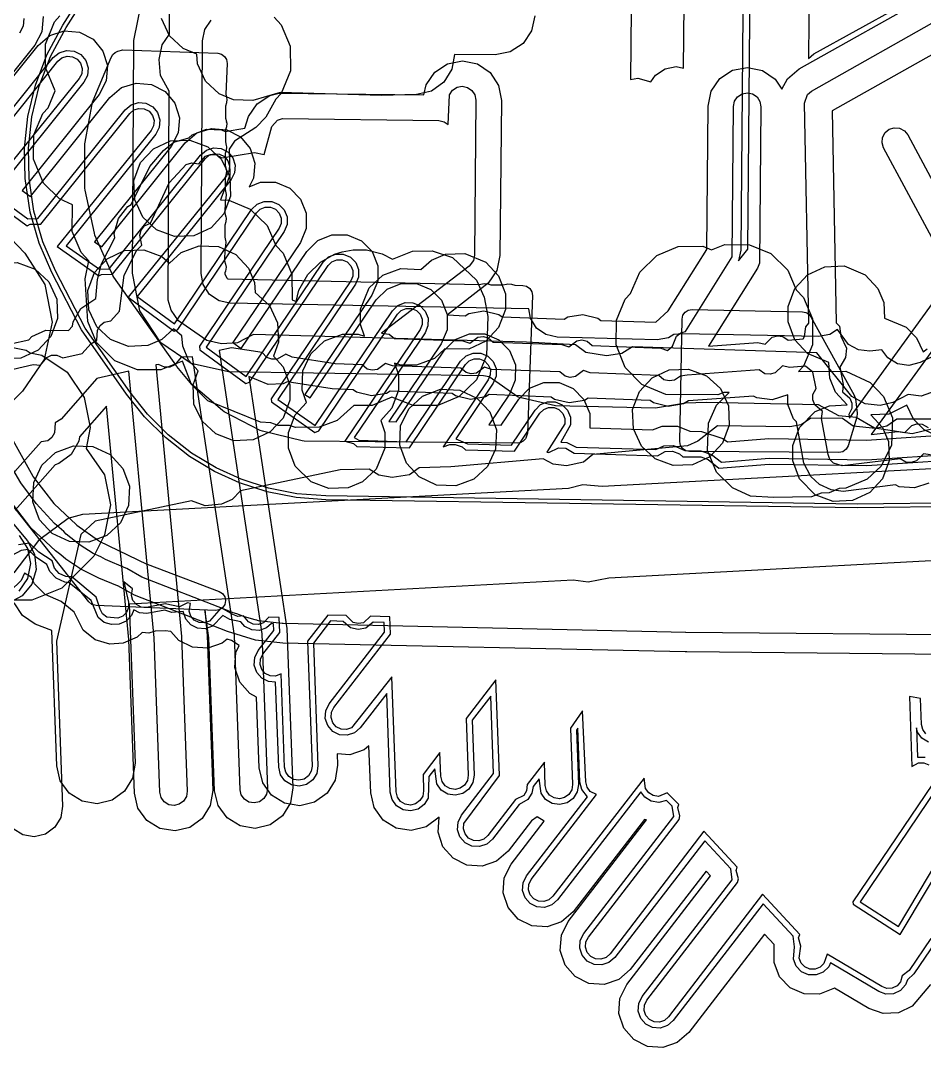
# Model space of a CAD drawing. Header units: metres. Extents: x -2677 to -840, y 169 to 1487.
# Drawn here: x -1968.6 to -1922.5, y 225.2 to 277.6 of the extents above; entities that cross this region are included whole.
import ezdxf

# ---------------------------------------------------------------- set-up
doc = ezdxf.new("R2010")
doc.units = ezdxf.units.M
doc.layers.add('AI_GREENING_EXCLUSIONS', color=1, linetype='Continuous')
doc.layers.add('AI_GREENING_LAWN', color=82, linetype='Continuous')

msp = doc.modelspace()

# ---------------------------------------------------------------- linework, layer by layer
at = {"layer": 'AI_GREENING_EXCLUSIONS'}
for points in [[(-1920.541, 252.79), (-1925.969, 252.72), (-1953.074, 253.135), (-1954.583, 253.253), (-1956.052, 253.546), (-1957.467, 254.006), (-1958.742, 254.588), (-1960.013, 255.353), (-1961.251, 256.318), (-1962.313, 257.375), (-1963.229, 258.528), (-1965.523, 261.803), (-1967.033, 264.733), (-1967.684, 266.225), (-1968.145, 267.814), (-1968.402, 269.525), (-1968.433, 271.068), (-1968.261, 272.693), (-1967.881, 274.288), (-1967.293, 275.832), (-1966.475, 277.345), (-1947.2, 307.714)], [(-1920.575, 252.987), (-1925.966, 252.92), (-1953.059, 253.334), (-1954.545, 253.449), (-1955.991, 253.736), (-1957.384, 254.188), (-1958.659, 254.77), (-1959.909, 255.524), (-1961.11, 256.46), (-1962.156, 257.5), (-1963.065, 258.643), (-1965.345, 261.895), (-1966.855, 264.824), (-1967.5, 266.305), (-1967.952, 267.869), (-1968.202, 269.529), (-1968.233, 271.072), (-1968.062, 272.671), (-1967.687, 274.241), (-1967.106, 275.76), (-1966.306, 277.238), (-1947.031, 307.606)], [(-1937.496, 278.15), (-1937.529, 274.583), (-1937.161, 274.653), (-1936.489, 274.466), (-1936.257, 274.806), (-1935.767, 275.127), (-1935.192, 275.236), (-1934.823, 275.159), (-1934.778, 280.051)], [(-1931.778, 280.023), (-1931.908, 265.87), (-1932.021, 265.329), (-1931.546, 265.928), (-1931.421, 279.567)], [(-1928.421, 279.54), (-1928.457, 275.645), (-1928.176, 275.884), (-1921.695, 279.469)], [(-1970.105, 260.886), (-1968.208, 261.303), (-1968.053, 261.467), (-1967.34, 261.784), (-1966.188, 261.774), (-1965.979, 261.993), (-1965.949, 262.217), (-1965.559, 262.892), (-1964.796, 263.405), (-1964.718, 264.374), (-1964.507, 265.178), (-1963.826, 266.504), (-1963.854, 266.728), (-1963.646, 267.48), (-1963.167, 268.096), (-1962.99, 268.196), (-1962.049, 270.148), (-1961.351, 270.952), (-1960.819, 271.38), (-1960.054, 271.611), (-1959.89, 271.764), (-1959.159, 272.039), (-1958.379, 272.012), (-1958.194, 271.928), (-1957.197, 272.092), (-1957.014, 272.696), (-1956.571, 273.338), (-1955.916, 273.762), (-1955.445, 273.885), (-1948.062, 273.796), (-1947.954, 274.313), (-1947.514, 274.958), (-1946.861, 275.386), (-1946.095, 275.531), (-1945.331, 275.371), (-1944.686, 274.932), (-1944.258, 274.279), (-1944.113, 273.512), (-1944.186, 265.598), (-1944.345, 264.834), (-1944.785, 264.189), (-1946.865, 262.573), (-1945.966, 262.529), (-1945.774, 262.647), (-1945.004, 262.772), (-1944.244, 262.592), (-1944.08, 262.473), (-1940.919, 262.347), (-1940.727, 262.466), (-1939.957, 262.59), (-1939.197, 262.411), (-1939.033, 262.292), (-1936.239, 262.192), (-1935.606, 262.777), (-1933.642, 265.914), (-1933.574, 273.215), (-1933.415, 273.978), (-1932.976, 274.623), (-1932.323, 275.051), (-1931.556, 275.196), (-1930.792, 275.037), (-1930.147, 274.597), (-1929.817, 274.094), (-1929.526, 274.615), (-1928.933, 275.123), (-1922.012, 279.02)], [(-1921.267, 256.968), (-1923.16, 256.498), (-1925.09, 256.788), (-1926.015, 257.345), (-1926.899, 257.429), (-1927.941, 257.975), (-1933.668, 258.095), (-1934.727, 258.07), (-1936.252, 257.806), (-1941.357, 257.937), (-1943.26, 258.366), (-1944.738, 259.409), (-1945.027, 259.464), (-1958.026, 259.667), (-1959.932, 260.084), (-1961.486, 261.151), (-1962.56, 262.78), (-1962.929, 264.695), (-1962.859, 276.575), (-1962.467, 278.486)], [(-1921.693, 258.774), (-1922.708, 258.426), (-1923.36, 258.502), (-1924.141, 258.106), (-1924.79, 257.942), (-1925.565, 258.033), (-1926.246, 258.414), (-1928.03, 260.638), (-1937.42, 260.947), (-1937.976, 260.602), (-1938.746, 260.475), (-1939.802, 260.661), (-1940.336, 261.043), (-1942.833, 261.175), (-1956.761, 261.563), (-1957.566, 261.14), (-1958.383, 261.097), (-1959.143, 261.273), (-1960.587, 262.267), (-1960.948, 262.804), (-1961.105, 263.321), (-1961.061, 273.983), (-1961.503, 274.778), (-1961.566, 275.594), (-1961.409, 276.356), (-1961.041, 276.9), (-1961.032, 278.297)], [(-1967.477, 277.795), (-1967.545, 277.017), (-1967.905, 276.325), (-1971.946, 271.291)], [(-1971.074, 259.334), (-1967.985, 260.034), (-1967.618, 260.005), (-1967.303, 260.405), (-1967.053, 260.517), (-1966.78, 260.524), (-1966.473, 260.376), (-1965.49, 260.599), (-1965.053, 261.097), (-1964.739, 261.289), (-1964.719, 261.798), (-1964.582, 262.034), (-1964.365, 262.201), (-1964.03, 262.262), (-1963.59, 262.763), (-1963.345, 264.594), (-1962.704, 265.871), (-1962.449, 266.135), (-1962.558, 266.633), (-1962.485, 266.896), (-1962.317, 267.112), (-1962.008, 267.255), (-1961.049, 269.304), (-1960.189, 270.242), (-1959.907, 270.33), (-1959.543, 270.279), (-1959.204, 270.66), (-1958.949, 270.756), (-1958.676, 270.747), (-1958.378, 270.581), (-1956.7, 270.856), (-1956.209, 270.747), (-1955.821, 272.18), (-1955.53, 272.508), (-1955.272, 272.597), (-1947.297, 272.484), (-1947.03, 272.427), (-1946.824, 272.285), (-1946.757, 273.805), (-1946.603, 274.03), (-1946.375, 274.18), (-1946.107, 274.231), (-1945.839, 274.175), (-1945.614, 274.021), (-1945.464, 273.793), (-1945.413, 273.524), (-1945.486, 265.61), (-1945.542, 265.343), (-1945.759, 265.061), (-1950.223, 261.633), (-1949.831, 261.591), (-1949.572, 261.37), (-1946.074, 261.244), (-1945.727, 261.123), (-1945.32, 261.429), (-1945.05, 261.472), (-1944.785, 261.409), (-1944.525, 261.188), (-1941.027, 261.063), (-1940.68, 260.941), (-1940.273, 261.247), (-1940.003, 261.291), (-1939.738, 261.228), (-1939.478, 261.007), (-1935.98, 260.881), (-1935.633, 260.76), (-1935.38, 260.971), (-1935.174, 261.478), (-1934.964, 261.653), (-1934.731, 261.725), (-1932.345, 265.536), (-1932.274, 273.203), (-1932.219, 273.47), (-1932.065, 273.696), (-1931.836, 273.845), (-1931.568, 273.896), (-1931.301, 273.84), (-1931.075, 273.687), (-1930.925, 273.458), (-1930.875, 273.19), (-1930.957, 265.215), (-1931.054, 264.96), (-1933.544, 260.982), (-1931.026, 261.16), (-1930.667, 261.08), (-1930.299, 261.431), (-1930.036, 261.506), (-1929.765, 261.475), (-1929.481, 261.286), (-1928.724, 261.347), (-1928.647, 261.461), (-1928.589, 261.955), (-1928.433, 262.144), (-1928.652, 273.366), (-1928.503, 273.812), (-1928.296, 273.99), (-1921.374, 277.887)], [(-1968.471, 277.686), (-1968.505, 277.297), (-1968.685, 276.951)], [(-1955.709, 277.756), (-1955.34, 277.368), (-1954.886, 276.284), (-1954.872, 275.027), (-1955.34, 273.873), (-1955.617, 273.577), (-1956.122, 272.658), (-1956.629, 272.136), (-1957.726, 271.438), (-1957.998, 271.032), (-1957.955, 269.705), (-1958.446, 268.439), (-1958.005, 268.425), (-1956.921, 267.972), (-1956.054, 267.123), (-1955.618, 266.116), (-1955.248, 265.728), (-1954.795, 264.644), (-1954.79, 263.34), (-1954.585, 263.254), (-1954.438, 263.833), (-1953.985, 264.626), (-1953.339, 265.26), (-1952.629, 265.661), (-1952.237, 265.785), (-1951.669, 265.896), (-1950.989, 265.887), (-1950.188, 265.692), (-1949.672, 265.413), (-1948.646, 265.819), (-1947.651, 265.845), (-1946.601, 265.493), (-1945.377, 264.335), (-1944.992, 263.479), (-1944.81, 262.489), (-1944.875, 260.498), (-1945.39, 259.266), (-1946.267, 258.41), (-1947.35, 257.957), (-1948.62, 257.941), (-1949.7, 258.375), (-1950.698, 257.957), (-1951.63, 257.942), (-1952.493, 257.183), (-1953.407, 256.836), (-1954.611, 256.833), (-1954.918, 256.936), (-1955.504, 256.936), (-1955.867, 257.073), (-1956.399, 257.093), (-1959.092, 258.189), (-1959.924, 259.021), (-1960.38, 260.206), (-1961.48, 259.763), (-1962.667, 259.763), (-1963.832, 260.233), (-1964.754, 261.155), (-1965.208, 262.238), (-1965.339, 264.41), (-1965.151, 265.335), (-1965.548, 265.75), (-1966.001, 266.833), (-1965.988, 268.191), (-1966.658, 268.486), (-1967.468, 269.296), (-1967.974, 270.507), (-1967.96, 271.764), (-1967.96, 271.764), (-1967.506, 272.848), (-1967.234, 273.138), (-1966.875, 273.998), (-1967.366, 275.187), (-1967.366, 276.374), (-1966.898, 277.528), (-1966.626, 277.819)], [(-1942.415, 277.831), (-1942.572, 277.066), (-1943.01, 276.42), (-1943.662, 275.991), (-1944.428, 275.844), (-1946.507, 275.857), (-1946.635, 275.098), (-1947.049, 274.436), (-1947.684, 273.984), (-1948.445, 273.809), (-1950.228, 273.76), (-1955.397, 273.915), (-1956.797, 273.51), (-1957.783, 273.549), (-1958.506, 273.851), (-1959.205, 274.498), (-1959.614, 275.38), (-1959.653, 275.876), (-1960.345, 276.165), (-1961.044, 276.812), (-1961.453, 277.694)], [(-1918.982, 261.936), (-1922.757, 260.135), (-1923.325, 259.994), (-1923.904, 260.081), (-1924.406, 260.383), (-1924.708, 260.792), (-1925.317, 260.729), (-1925.899, 260.783), (-1926.417, 261.057), (-1926.97, 261.828), (-1927.365, 261.572), (-1927.941, 261.466), (-1934.881, 261.613), (-1935.326, 261.569), (-1935.586, 261.405), (-1936.163, 261.305), (-1941.268, 261.436), (-1941.839, 261.564), (-1942.317, 261.902), (-1942.63, 262.397), (-1942.714, 262.884), (-1957.959, 263.166), (-1958.512, 263.283), (-1958.997, 263.611), (-1959.326, 264.119), (-1959.43, 264.675), (-1959.359, 276.554), (-1959.241, 277.127), (-1958.913, 277.612)], [(-1971.838, 271.221), (-1967.746, 276.321), (-1967.148, 276.822), (-1966.404, 277.057), (-1965.626, 276.989), (-1964.934, 276.629), (-1964.433, 276.031), (-1964.198, 275.287), (-1964.266, 274.509), (-1964.626, 273.817), (-1968.557, 268.919), (-1968.134, 268.612), (-1964.079, 273.664), (-1963.481, 274.165), (-1962.737, 274.4), (-1961.96, 274.332), (-1961.268, 273.972), (-1960.766, 273.374), (-1960.531, 272.63), (-1960.599, 271.852), (-1960.96, 271.16), (-1964.859, 266.301), (-1964.494, 266.046), (-1960.237, 271.35), (-1959.64, 271.851), (-1958.895, 272.086), (-1958.118, 272.018), (-1957.426, 271.658), (-1956.924, 271.06), (-1956.69, 270.316), (-1956.758, 269.538), (-1956.982, 269.107), (-1956.405, 269.343), (-1955.625, 269.339), (-1954.905, 269.038), (-1954.356, 268.483), (-1954.061, 267.761), (-1954.064, 266.981), (-1954.366, 266.261), (-1957.807, 261.162), (-1957.382, 260.849), (-1954.032, 265.813), (-1953.477, 266.362), (-1952.755, 266.658), (-1951.975, 266.654), (-1951.255, 266.352), (-1950.706, 265.798), (-1950.41, 265.076), (-1950.414, 264.295), (-1950.716, 263.576), (-1954.13, 258.516), (-1953.869, 258.332), (-1950.494, 263.332), (-1949.94, 263.882), (-1949.218, 264.177), (-1948.437, 264.174), (-1947.718, 263.872), (-1947.169, 263.317), (-1946.873, 262.595), (-1946.877, 261.815), (-1947.179, 261.095), (-1949.855, 257.129), (-1949.481, 257.117), (-1947.021, 260.764), (-1946.466, 261.313), (-1945.744, 261.608), (-1944.964, 261.605), (-1944.244, 261.303), (-1943.695, 260.748), (-1943.4, 260.026), (-1943.403, 259.246), (-1943.705, 258.526), (-1944.756, 256.969), (-1944.124, 256.949), (-1943.227, 258.278), (-1942.673, 258.827), (-1941.95, 259.123), (-1941.17, 259.119), (-1940.45, 258.817), (-1939.901, 258.263), (-1939.606, 257.541), (-1939.609, 256.808), (-1936.405, 256.707), (-1935.92, 256.889), (-1935.129, 256.889), (-1934.501, 256.648), (-1933.907, 256.629), (-1932.811, 256.26), (-1932.576, 256.093), (-1930.467, 256.26), (-1925.5, 256.181), (-1919.435, 256.584)], [(-1920.687, 276.667), (-1927.244, 272.975), (-1927.033, 262.171), (-1926.87, 261.989), (-1926.793, 261.494), (-1926.519, 260.867), (-1926.558, 260.395), (-1926.844, 259.911), (-1926.679, 259.012), (-1926.723, 258.647), (-1926.336, 258.315), (-1926.236, 258.061), (-1926.24, 257.788), (-1926.4, 257.487), (-1926.366, 257.304), (-1921.111, 264.558), (-1924.621, 271.094), (-1924.701, 271.355), (-1924.675, 271.627), (-1924.546, 271.868), (-1924.336, 272.042), (-1924.074, 272.122), (-1923.802, 272.096), (-1923.561, 271.967), (-1923.388, 271.757), (-1919.67, 264.834)], [(-1971.427, 270.136), (-1966.966, 275.695), (-1966.667, 275.946), (-1966.295, 276.063), (-1965.906, 276.029), (-1965.56, 275.849), (-1965.309, 275.55), (-1965.192, 275.178), (-1965.226, 274.789), (-1965.406, 274.443), (-1969.995, 268.726), (-1968.258, 267.467), (-1967.76, 267.48), (-1963.299, 273.038), (-1963, 273.289), (-1962.628, 273.406), (-1962.24, 273.372), (-1961.894, 273.192), (-1961.643, 272.893), (-1961.525, 272.521), (-1961.559, 272.132), (-1961.74, 271.786), (-1966.308, 266.093), (-1964.616, 264.912), (-1964.108, 264.929), (-1959.458, 270.724), (-1959.159, 270.975), (-1958.787, 271.092), (-1958.398, 271.058), (-1958.052, 270.878), (-1957.801, 270.579), (-1957.684, 270.207), (-1957.718, 269.818), (-1957.898, 269.472), (-1962.684, 263.508), (-1960.786, 262.111), (-1956.853, 267.939), (-1956.576, 268.214), (-1956.215, 268.361), (-1955.824, 268.36), (-1955.465, 268.209), (-1955.19, 267.931), (-1955.042, 267.57), (-1955.044, 267.18), (-1955.195, 266.82), (-1959.173, 260.925), (-1957.135, 259.426), (-1953.203, 265.254), (-1952.926, 265.528), (-1952.564, 265.676), (-1952.174, 265.674), (-1951.814, 265.523), (-1951.54, 265.246), (-1951.392, 264.885), (-1951.394, 264.495), (-1951.545, 264.135), (-1955.509, 258.261), (-1953.609, 256.929), (-1949.665, 262.773), (-1949.388, 263.048), (-1949.027, 263.195), (-1948.637, 263.194), (-1948.277, 263.043), (-1948.003, 262.766), (-1947.855, 262.404), (-1947.857, 262.014), (-1948.008, 261.654), (-1951.614, 256.31), (-1951.382, 256.174), (-1948.961, 256.1), (-1946.192, 260.204), (-1945.915, 260.479), (-1945.554, 260.627), (-1945.163, 260.625), (-1944.804, 260.474), (-1944.529, 260.197), (-1944.381, 259.835), (-1944.383, 259.445), (-1944.534, 259.085), (-1946.443, 256.256), (-1945.84, 256), (-1943.604, 255.932), (-1942.398, 257.719), (-1942.121, 257.993), (-1941.76, 258.141), (-1941.37, 258.139), (-1941.01, 257.988), (-1940.735, 257.711), (-1940.587, 257.35), (-1940.589, 256.96), (-1941.089, 256.083), (-1940.771, 256.063), (-1940.298, 255.826), (-1936.237, 255.7), (-1935.82, 255.889), (-1935.327, 255.909), (-1934.757, 255.653), (-1933.939, 255.63), (-1933.39, 255.445), (-1932.893, 255.064), (-1930.463, 255.26), (-1925.475, 255.181), (-1919.282, 255.592)], [(-1971.264, 269.86), (-1966.732, 275.507), (-1966.523, 275.682), (-1966.262, 275.765), (-1965.99, 275.741), (-1965.748, 275.615), (-1965.572, 275.405), (-1965.49, 275.145), (-1965.514, 274.873), (-1965.64, 274.631), (-1970.462, 268.694), (-1968.292, 267.121), (-1968.154, 267.191), (-1967.598, 267.203), (-1963.065, 272.85), (-1962.856, 273.026), (-1962.596, 273.108), (-1962.324, 273.084), (-1962.081, 272.958), (-1961.906, 272.749), (-1961.824, 272.488), (-1961.847, 272.216), (-1961.974, 271.974), (-1966.775, 266.054), (-1964.647, 264.567), (-1964.502, 264.64), (-1963.946, 264.652), (-1959.224, 270.536), (-1959.014, 270.712), (-1958.754, 270.794), (-1958.482, 270.77), (-1958.24, 270.644), (-1958.064, 270.435), (-1957.982, 270.174), (-1958.006, 269.902), (-1958.132, 269.66), (-1963.152, 263.48), (-1960.798, 261.748), (-1960.613, 261.83), (-1956.604, 267.771), (-1956.41, 267.964), (-1956.157, 268.067), (-1955.884, 268.066), (-1955.632, 267.96), (-1955.44, 267.766), (-1955.337, 267.513), (-1955.338, 267.24), (-1955.444, 266.988), (-1959.505, 260.97), (-1959.499, 260.792), (-1957.148, 259.063), (-1956.963, 259.145), (-1952.954, 265.086), (-1952.76, 265.278), (-1952.507, 265.382), (-1952.234, 265.38), (-1951.982, 265.275), (-1951.79, 265.081), (-1951.687, 264.828), (-1951.688, 264.555), (-1951.794, 264.303), (-1955.854, 258.285), (-1955.845, 258.131), (-1953.627, 256.575), (-1953.426, 256.664), (-1949.417, 262.605), (-1949.223, 262.798), (-1948.97, 262.901), (-1948.697, 262.9), (-1948.445, 262.794), (-1948.253, 262.6), (-1948.149, 262.347), (-1948.151, 262.074), (-1948.256, 261.822), (-1952.093, 256.136), (-1951.661, 256.011), (-1951.483, 255.859), (-1948.805, 255.795), (-1945.943, 260.036), (-1945.749, 260.229), (-1945.496, 260.332), (-1945.223, 260.331), (-1944.971, 260.225), (-1944.779, 260.031), (-1944.676, 259.778), (-1944.677, 259.505), (-1944.783, 259.253), (-1947.085, 255.842), (-1946.746, 255.962), (-1946.469, 255.962), (-1946.119, 255.837), (-1945.941, 255.685), (-1943.447, 255.627), (-1942.149, 257.551), (-1941.955, 257.743), (-1941.703, 257.847), (-1941.429, 257.845), (-1941.178, 257.74), (-1940.985, 257.546), (-1940.882, 257.293), (-1940.883, 257.02), (-1941.794, 255.576), (-1941.692, 255.552), (-1941.205, 255.789), (-1940.83, 255.769), (-1940.4, 255.511), (-1936.15, 255.378), (-1935.76, 255.595), (-1935.386, 255.615), (-1935.036, 255.489), (-1934.858, 255.337), (-1933.948, 255.33), (-1933.564, 255.2), (-1933.015, 254.753), (-1930.462, 254.96), (-1925.468, 254.88), (-1919.237, 255.294)], [(-1921.728, 256.319), (-1922.551, 256.704), (-1923.091, 257.244), (-1923.434, 257.968), (-1924.359, 257.515), (-1925.266, 257.476), (-1924.673, 256.831), (-1924.371, 256.109), (-1924.332, 255.123), (-1924.673, 254.206), (-1925.321, 253.507), (-1926.202, 253.097), (-1927.188, 253.058), (-1928.105, 253.399), (-1928.911, 254.206), (-1929.253, 255.123), (-1929.253, 255.914), (-1928.911, 256.831), (-1928.105, 257.637), (-1927.383, 257.94), (-1926.475, 257.979), (-1927.068, 258.623), (-1927.37, 259.346), (-1927.409, 260.146), (-1928.499, 260.594), (-1928.499, 260.594), (-1929.146, 261.293), (-1929.487, 262.21), (-1929.487, 263.002), (-1929.146, 263.919), (-1928.499, 264.618), (-1927.617, 265.027), (-1926.631, 265.066), (-1925.555, 264.618), (-1924.908, 263.919), (-1924.606, 263.196), (-1924.567, 262.396), (-1923.477, 261.948), (-1922.937, 261.408), (-1922.594, 260.684), (-1922.392, 260.835)], [(-1919.72, 264.092), (-1925.248, 256.461), (-1923.893, 256.63), (-1923.531, 256.565), (-1923.177, 256.932), (-1922.918, 257.018), (-1922.646, 256.999), (-1922.354, 256.821)], [(-1922.231, 255.426), (-1922.593, 255.491), (-1922.947, 255.124), (-1923.206, 255.038), (-1923.478, 255.057), (-1923.77, 255.235), (-1926.734, 254.868), (-1927.171, 255.001), (-1927.356, 255.201), (-1927.449, 255.442), (-1927.786, 257.284), (-1927.742, 257.649), (-1928.129, 257.981), (-1928.229, 258.235), (-1928.225, 258.508), (-1928.065, 258.809), (-1928.221, 259.657), (-1928.608, 259.952), (-1929.417, 259.886), (-1929.776, 259.966), (-1930.145, 259.614), (-1930.407, 259.54), (-1930.679, 259.571), (-1930.962, 259.76), (-1934.635, 259.497), (-1934.983, 259.453), (-1935.286, 259.244), (-1935.556, 259.2), (-1935.821, 259.263), (-1936.081, 259.484), (-1939.579, 259.61), (-1939.926, 259.731), (-1940.333, 259.425), (-1940.602, 259.381), (-1940.868, 259.444), (-1941.128, 259.665), (-1944.625, 259.791), (-1944.972, 259.912), (-1945.38, 259.606), (-1945.649, 259.563), (-1945.915, 259.625), (-1946.174, 259.847), (-1949.672, 259.972), (-1950.019, 260.094), (-1950.427, 259.788), (-1950.696, 259.744), (-1950.962, 259.807), (-1951.221, 260.028), (-1952.582, 260.08), (-1954.776, 260.414), (-1955.106, 260.574), (-1955.546, 260.317), (-1955.819, 260.305), (-1956.076, 260.398), (-1956.308, 260.647), (-1957.882, 260.887), (-1958.498, 260.748), (-1956.333, 246.307), (-1956.043, 238.398), (-1956.086, 238.128), (-1956.23, 237.896), (-1956.451, 237.736), (-1956.717, 237.673), (-1956.986, 237.716), (-1957.219, 237.859), (-1957.379, 238.081), (-1957.442, 238.347), (-1957.731, 246.217), (-1959.867, 260.437), (-1960.452, 260.417), (-1960.767, 260.016), (-1961.017, 259.905), (-1961.29, 259.898), (-1961.597, 260.045), (-1961.733, 260.015), (-1960.422, 246.169), (-1960.132, 238.267), (-1960.175, 237.997), (-1960.318, 237.765), (-1960.54, 237.605), (-1960.805, 237.542), (-1961.075, 237.585), (-1961.308, 237.728), (-1961.468, 237.95), (-1961.531, 238.216), (-1961.82, 246.097), (-1963.11, 259.703), (-1964.737, 259.334), (-1966.565, 257.253), (-1966.878, 257.061), (-1966.898, 256.552), (-1967.035, 256.315), (-1967.252, 256.149), (-1967.587, 256.088), (-1970.288, 253.075)], [(-1969.882, 261.08), (-1968.351, 260.776), (-1968.152, 260.642), (-1967.549, 260.523), (-1966.252, 259.655), (-1965.384, 258.358), (-1965.08, 256.827), (-1965.286, 255.752), (-1964.359, 254.414), (-1964.055, 252.884), (-1964.359, 251.353), (-1964.903, 250.257), (-1966.538, 248.633), (-1968.06, 248.013), (-1969.643, 248.013)], [(-1922.305, 253.993), (-1923.045, 253.748), (-1923.824, 253.804), (-1924.005, 253.895), (-1926.687, 253.569), (-1927.291, 253.64), (-1927.896, 253.922), (-1928.324, 254.322), (-1928.682, 255.015), (-1929.064, 257.114), (-1929.221, 257.275), (-1929.508, 258.001), (-1929.501, 258.498), (-1930.302, 258.244), (-1931.077, 258.333), (-1931.254, 258.432), (-1934.567, 258.189), (-1934.832, 258.026), (-1935.602, 257.901), (-1936.362, 258.081), (-1936.526, 258.199), (-1939.687, 258.325), (-1939.879, 258.207), (-1940.649, 258.082), (-1941.408, 258.262), (-1941.573, 258.381), (-1944.734, 258.506), (-1944.926, 258.388), (-1945.696, 258.263), (-1946.455, 258.443), (-1946.62, 258.562), (-1949.781, 258.688), (-1949.972, 258.569), (-1950.743, 258.445), (-1951.502, 258.624), (-1951.667, 258.743), (-1952.751, 258.791), (-1955.031, 259.15), (-1955.235, 259.055), (-1956.015, 259.02), (-1956.987, 259.436), (-1955.055, 246.579), (-1954.744, 238.446), (-1954.868, 237.675), (-1955.277, 237.011), (-1955.91, 236.554), (-1956.669, 236.374), (-1957.439, 236.498), (-1958.104, 236.907), (-1958.561, 237.54), (-1958.741, 238.299), (-1959.027, 246.096), (-1959.245, 247.546), (-1959.123, 246.217), (-1958.832, 238.315), (-1958.957, 237.544), (-1959.366, 236.88), (-1959.998, 236.423), (-1960.758, 236.243), (-1961.528, 236.367), (-1962.192, 236.776), (-1962.65, 237.409), (-1962.83, 238.168), (-1963.118, 246.012), (-1964.247, 257.922), (-1965.638, 256.356), (-1965.668, 256.133), (-1966.058, 255.457), (-1966.678, 254.983), (-1966.874, 254.93), (-1968.906, 252.615)], [(-1920.788, 257.245), (-1923.941, 257.254), (-1924.462, 256.891), (-1925.038, 256.784), (-1926.169, 256.897), (-1926.714, 257.29), (-1928.323, 257.311), (-1928.824, 256.97), (-1929.398, 256.859), (-1933.096, 256.908), (-1934.093, 256.123), (-1934.628, 255.885), (-1939.445, 255.452), (-1939.918, 255.055), (-1940.788, 254.865), (-1941.471, 254.948), (-1941.985, 255.23), (-1946.699, 254.82), (-1948.307, 254.775), (-1948.803, 254.409), (-1949.684, 254.272), (-1950.361, 254.396), (-1950.857, 254.709), (-1952.334, 254.671), (-1957.423, 253.603), (-1957.845, 253.152), (-1958.383, 252.923), (-1959.226, 252.837), (-1959.919, 253.078), (-1964.826, 252.048), (-1965.56, 251.362), (-1966.804, 245.934), (-1966.495, 237.507), (-1966.588, 236.93), (-1966.895, 236.431), (-1967.369, 236.089), (-1967.939, 235.953), (-1968.517, 236.047), (-1969.015, 236.354)], [(-1919.697, 246.238), (-1934.709, 246.376), (-1934.717, 246.376), (-1934.722, 246.377), (-1936.177, 246.409), (-1955.242, 246.83), (-1955.254, 246.832), (-1955.289, 246.832), (-1956.493, 246.972), (-1956.553, 246.988), (-1956.584, 246.991), (-1956.668, 247.018), (-1957.215, 247.161), (-1957.605, 247.313), (-1957.785, 247.369), (-1958.259, 247.567), (-1962.452, 249.2), (-1963.208, 249.634), (-1963.266, 249.659), (-1964.308, 250.095), (-1964.538, 250.224), (-1964.925, 250.395), (-1965.602, 250.818), (-1966.311, 251.393), (-1966.424, 251.521), (-1966.9, 251.928), (-1967.842, 252.942), (-1968.626, 254.011), (-1969.87, 256.092)], [(-1968.96, 249.415), (-1967.652, 251.138), (-1966.211, 252.208), (-1965.455, 252.401), (-1940.687, 253.735), (-1939.955, 253.922), (-1938.975, 253.828), (-1914.881, 255.126)], [(-1919.707, 245.238), (-1934.662, 245.376), (-1934.719, 245.376), (-1934.732, 245.377), (-1934.744, 245.377), (-1955.265, 245.831), (-1956.655, 245.985), (-1958.083, 246.412), (-1962.831, 248.275), (-1963.682, 248.748), (-1963.691, 248.752), (-1964.641, 249.149), (-1965.562, 249.608), (-1966.324, 250.108), (-1966.577, 250.339), (-1966.856, 250.539), (-1968.104, 251.713), (-1969.495, 253.518)], [(-1969.057, 251.988), (-1968.288, 251.052), (-1967.919, 250.364), (-1967.842, 249.588), (-1968.068, 248.841), (-1968.562, 248.237), (-1969.25, 247.869)], [(-1968.706, 251.312), (-1968.276, 250.661), (-1968.129, 249.894), (-1968.286, 249.13), (-1968.723, 248.484)], [(-1921.959, 230.608), (-1923.072, 228.961), (-1923.406, 228.653), (-1923.496, 228.398), (-1923.757, 228.108), (-1924.109, 227.94), (-1924.498, 227.919), (-1924.866, 228.049), (-1927.33, 229.511), (-1927.419, 229.308), (-1927.701, 229.038), (-1928.065, 228.897), (-1928.455, 228.905), (-1928.812, 229.062), (-1929.082, 229.344), (-1929.223, 229.708), (-1929.161, 230.34), (-1929.234, 230.883), (-1930.759, 232.528), (-1935.346, 226.573), (-1935.64, 226.317), (-1936.01, 226.192), (-1936.399, 226.218), (-1936.749, 226.391), (-1937.005, 226.685), (-1937.13, 227.055), (-1937.104, 227.444), (-1936.93, 227.794), (-1932.347, 233.744), (-1932.414, 234.312), (-1933.744, 235.746), (-1938.331, 229.792), (-1938.625, 229.535), (-1938.995, 229.41), (-1939.384, 229.437), (-1939.734, 229.61), (-1939.99, 229.904), (-1940.115, 230.273), (-1940.089, 230.663), (-1939.916, 231.012), (-1935.326, 236.987), (-1935.406, 237.509), (-1935.696, 237.802), (-1936.088, 237.704), (-1936.473, 237.766), (-1936.805, 237.971), (-1936.999, 238.238), (-1941.245, 232.727), (-1941.538, 232.471), (-1941.908, 232.346), (-1942.297, 232.372), (-1942.647, 232.546), (-1942.904, 232.839), (-1943.028, 233.209), (-1943.002, 233.598), (-1942.829, 233.948), (-1939.714, 237.991), (-1940.017, 238.353), (-1940.107, 238.732), (-1940.208, 241.484), (-1940.28, 241.39), (-1940.178, 238.623), (-1940.24, 238.238), (-1940.445, 237.906), (-1940.761, 237.677), (-1941.141, 237.587), (-1941.526, 237.649), (-1941.858, 237.854), (-1942.087, 238.17), (-1942.19, 238.91), (-1942.499, 238.51), (-1942.552, 238.18), (-1942.757, 237.848), (-1943.21, 237.587), (-1944.564, 235.829), (-1944.858, 235.572), (-1945.228, 235.447), (-1945.617, 235.474), (-1945.967, 235.647), (-1946.224, 235.941), (-1946.348, 236.31), (-1946.322, 236.7), (-1946.149, 237.049), (-1944.514, 239.172), (-1944.658, 243.117), (-1945.604, 241.89), (-1945.502, 239.099), (-1945.564, 238.714), (-1945.768, 238.382), (-1946.085, 238.153), (-1946.464, 238.063), (-1946.849, 238.125), (-1947.182, 238.33), (-1947.41, 238.646), (-1947.514, 239.41), (-1947.806, 239.031), (-1947.842, 237.919), (-1948.046, 237.587), (-1948.363, 237.358), (-1948.742, 237.268), (-1949.127, 237.33), (-1949.46, 237.535), (-1949.688, 237.851), (-1949.778, 238.231), (-1949.963, 243.258), (-1951.313, 241.505), (-1951.607, 241.248), (-1951.977, 241.123), (-1952.366, 241.149), (-1952.716, 241.323), (-1952.972, 241.617), (-1953.097, 241.986), (-1953.071, 242.376), (-1952.898, 242.725), (-1950.078, 246.386), (-1950.095, 246.873), (-1950.644, 246.889), (-1951.034, 246.591), (-1951.418, 246.522), (-1951.8, 246.606), (-1952.188, 246.936), (-1952.827, 246.956), (-1953.699, 245.825), (-1953.469, 239.568), (-1953.531, 239.183), (-1953.736, 238.851), (-1954.052, 238.622), (-1954.432, 238.532), (-1954.817, 238.594), (-1955.149, 238.799), (-1955.378, 239.115), (-1955.468, 239.495), (-1955.628, 243.843), (-1955.986, 243.867), (-1956.336, 244.041), (-1956.592, 244.335), (-1956.717, 244.704), (-1956.691, 245.094), (-1956.518, 245.443), (-1955.724, 246.473), (-1955.737, 246.815), (-1955.837, 246.825), (-1956.088, 246.602), (-1956.457, 246.475), (-1956.847, 246.498), (-1957.197, 246.668), (-1957.409, 246.906), (-1957.957, 247.025), (-1958.323, 247.24), (-1958.847, 246.684), (-1959.217, 246.559), (-1959.606, 246.585), (-1959.956, 246.759), (-1960.212, 247.053), (-1960.336, 247.434), (-1960.913, 247.395), (-1961.279, 247.5), (-1962.187, 247.338), (-1962.575, 247.376), (-1962.859, 247.527), (-1962.978, 247.231), (-1963.25, 246.952), (-1963.609, 246.798), (-1963.999, 246.778), (-1964.374, 246.886), (-1964.679, 247.129), (-1965.037, 247.996), (-1966.154, 248.909), (-1966.386, 248.929), (-1966.826, 249.134), (-1967.15, 249.483), (-1967.296, 249.832), (-1967.876, 250.223), (-1968.246, 250.602), (-1968.613, 250.545), (-1969.086, 250.305)], [(-1922.217, 230.761), (-1923.324, 229.123), (-1923.665, 228.847), (-1923.754, 228.551), (-1923.936, 228.348), (-1924.183, 228.23), (-1924.456, 228.216), (-1924.713, 228.307), (-1927.503, 229.963), (-1927.665, 229.48), (-1927.863, 229.291), (-1928.117, 229.192), (-1928.39, 229.198), (-1928.64, 229.308), (-1928.829, 229.505), (-1928.928, 229.76), (-1928.846, 230.374), (-1928.952, 230.799), (-1928.9, 230.965), (-1930.799, 233.012), (-1935.584, 226.756), (-1935.789, 226.577), (-1936.048, 226.489), (-1936.321, 226.508), (-1936.565, 226.629), (-1936.745, 226.835), (-1936.832, 227.094), (-1936.814, 227.366), (-1936.693, 227.611), (-1932.068, 233.614), (-1932.026, 233.802), (-1932.132, 234.228), (-1932.081, 234.394), (-1933.785, 236.231), (-1938.569, 229.975), (-1938.775, 229.795), (-1939.033, 229.708), (-1939.306, 229.726), (-1939.551, 229.847), (-1939.73, 230.053), (-1939.818, 230.312), (-1939.799, 230.584), (-1939.678, 230.829), (-1935.053, 236.832), (-1935.011, 237.021), (-1935.117, 237.446), (-1935.07, 237.597), (-1935.66, 238.192), (-1936.099, 238.004), (-1936.368, 238.047), (-1936.601, 238.19), (-1936.761, 238.412), (-1936.834, 238.944), (-1941.482, 232.91), (-1941.688, 232.731), (-1941.947, 232.643), (-1942.219, 232.662), (-1942.464, 232.783), (-1942.644, 232.989), (-1942.731, 233.248), (-1942.713, 233.52), (-1942.591, 233.765), (-1939.254, 238.097), (-1939.584, 238.256), (-1939.744, 238.477), (-1939.807, 238.743), (-1939.969, 242.366), (-1940.584, 241.487), (-1940.478, 238.612), (-1940.522, 238.343), (-1940.665, 238.11), (-1940.886, 237.95), (-1941.152, 237.887), (-1941.422, 237.93), (-1941.654, 238.074), (-1941.814, 238.295), (-1941.877, 238.561), (-1941.921, 239.752), (-1942.792, 238.621), (-1942.833, 238.285), (-1942.976, 238.052), (-1943.388, 237.847), (-1944.802, 236.012), (-1945.008, 235.832), (-1945.267, 235.745), (-1945.539, 235.763), (-1945.784, 235.884), (-1945.964, 236.09), (-1946.051, 236.349), (-1946.032, 236.621), (-1944.21, 239.075), (-1944.389, 243.959), (-1945.908, 241.987), (-1945.801, 239.088), (-1945.845, 238.819), (-1945.988, 238.586), (-1946.21, 238.426), (-1946.475, 238.363), (-1946.745, 238.406), (-1946.977, 238.55), (-1947.137, 238.771), (-1947.2, 239.037), (-1947.245, 240.252), (-1948.11, 239.129), (-1948.079, 238.293), (-1948.123, 238.024), (-1948.266, 237.791), (-1948.488, 237.631), (-1948.753, 237.568), (-1949.023, 237.612), (-1949.255, 237.755), (-1949.415, 237.976), (-1949.478, 238.242), (-1949.693, 244.099), (-1951.757, 241.508), (-1952.015, 241.421), (-1952.288, 241.439), (-1952.533, 241.56), (-1952.712, 241.766), (-1952.8, 242.025), (-1952.781, 242.297), (-1952.66, 242.542), (-1949.774, 246.288), (-1949.806, 247.164), (-1950.79, 247.194), (-1951.144, 246.87), (-1951.412, 246.822), (-1951.679, 246.881), (-1952.028, 247.232), (-1952.972, 247.26), (-1954.003, 245.922), (-1953.769, 239.557), (-1953.812, 239.288), (-1953.956, 239.055), (-1954.177, 238.895), (-1954.443, 238.832), (-1954.713, 238.875), (-1954.945, 239.019), (-1955.105, 239.24), (-1955.168, 239.506), (-1955.342, 244.256), (-1955.635, 244.139), (-1955.908, 244.157), (-1956.153, 244.278), (-1956.332, 244.484), (-1956.42, 244.743), (-1956.401, 245.015), (-1956.28, 245.26), (-1955.42, 246.376), (-1955.448, 247.139), (-1955.979, 247.159), (-1956.24, 246.861), (-1956.498, 246.772), (-1956.771, 246.788), (-1957.016, 246.907), (-1957.259, 247.216), (-1957.547, 247.193), (-1957.805, 247.283), (-1958.399, 247.633), (-1958.997, 246.944), (-1959.255, 246.857), (-1959.528, 246.875), (-1959.773, 246.996), (-1959.952, 247.202), (-1960.04, 247.461), (-1959.962, 247.854), (-1960.113, 247.887), (-1960.521, 247.672), (-1961.268, 247.824), (-1962.217, 247.636), (-1962.489, 247.663), (-1962.73, 247.791), (-1962.903, 248.002), (-1962.983, 248.263), (-1962.924, 248.596), (-1963.372, 248.962), (-1963.13, 247.921), (-1963.127, 247.648), (-1963.229, 247.394), (-1963.42, 247.199), (-1963.671, 247.092), (-1964.237, 247.153), (-1964.45, 247.323), (-1964.583, 247.562), (-1964.778, 248.172), (-1966.016, 249.203), (-1966.326, 249.223), (-1966.659, 249.382), (-1966.901, 249.651), (-1967.027, 250.023), (-1967.708, 250.472), (-1968.176, 250.932), (-1968.742, 250.833)], [(-1915.228, 250.4), (-1938.637, 249.139), (-1939.686, 248.932), (-1940.448, 249.041), (-1963.098, 247.821), (-1962.797, 239.709), (-1962.921, 238.939), (-1963.331, 238.274), (-1963.963, 237.817), (-1964.722, 237.637), (-1965.493, 237.761), (-1966.157, 238.171), (-1966.614, 238.803), (-1966.794, 239.562), (-1967.048, 246.471), (-1967.892, 246.796), (-1968.539, 247.233), (-1968.969, 247.884)], [(-1922.232, 228.418), (-1923.157, 227.307), (-1923.861, 226.971), (-1924.641, 226.929), (-1925.377, 227.189), (-1927.129, 228.229), (-1927.892, 227.912), (-1928.672, 227.929), (-1929.386, 228.243), (-1929.926, 228.807), (-1930.208, 229.535), (-1930.201, 230.455), (-1930.688, 230.981), (-1934.554, 225.963), (-1935.142, 225.45), (-1935.881, 225.2), (-1936.66, 225.253), (-1937.359, 225.599), (-1937.872, 226.187), (-1938.122, 226.926), (-1938.069, 227.705), (-1937.723, 228.404), (-1933.447, 233.955), (-1933.673, 234.199), (-1937.539, 229.181), (-1938.127, 228.668), (-1938.866, 228.419), (-1939.645, 228.471), (-1940.344, 228.818), (-1940.857, 229.405), (-1941.107, 230.145), (-1941.054, 230.923), (-1940.708, 231.623), (-1936.711, 236.811), (-1936.822, 236.829), (-1940.452, 232.117), (-1941.04, 231.604), (-1941.78, 231.354), (-1942.558, 231.407), (-1943.257, 231.753), (-1943.771, 232.341), (-1944.02, 233.08), (-1943.968, 233.859), (-1943.621, 234.558), (-1941.934, 236.748), (-1942.295, 236.971), (-1942.581, 236.765), (-1943.772, 235.218), (-1944.36, 234.705), (-1945.099, 234.456), (-1945.878, 234.508), (-1946.577, 234.855), (-1947.091, 235.442), (-1947.34, 236.182), (-1947.288, 236.948), (-1947.946, 236.449), (-1948.706, 236.269), (-1949.476, 236.393), (-1950.14, 236.803), (-1950.597, 237.435), (-1950.778, 238.194), (-1950.866, 240.593), (-1951.109, 240.381), (-1951.848, 240.131), (-1952.491, 240.175), (-1952.47, 239.605), (-1952.594, 238.834), (-1953.003, 238.17), (-1953.636, 237.713), (-1954.395, 237.533), (-1955.166, 237.657), (-1955.83, 238.066), (-1956.287, 238.699), (-1956.467, 239.458), (-1956.6, 243.077), (-1956.946, 243.249), (-1957.459, 243.836), (-1957.709, 244.576), (-1957.656, 245.354), (-1957.478, 245.714), (-1957.879, 245.959), (-1958.099, 246.035), (-1958.349, 245.817), (-1959.088, 245.567), (-1959.867, 245.62), (-1960.566, 245.966), (-1960.964, 246.422), (-1961.259, 246.453), (-1961.767, 246.441), (-1962.087, 246.343), (-1962.44, 246.377), (-1962.685, 246.127), (-1963.403, 245.82), (-1964.082, 245.782), (-1964.832, 245.997), (-1965.443, 246.483), (-1965.898, 247.407), (-1966.559, 247.944), (-1967.385, 248.305), (-1967.926, 248.845), (-1968.089, 249.186), (-1968.437, 249.396), (-1968.612, 249.027), (-1969.152, 248.487)], [(-1922.459, 241.194), (-1922.619, 241.415), (-1922.682, 241.681), (-1922.73, 242.994), (-1923.302, 243.097), (-1923.172, 239.536), (-1922.839, 239.718), (-1922.566, 239.717), (-1922.314, 239.611)], [(-1922.331, 240.769), (-1922.663, 240.974), (-1922.892, 241.29), (-1922.944, 241.509), (-1922.889, 240.013), (-1922.506, 240.011)], [(-1922.125, 238.64), (-1926.186, 232.622), (-1926.171, 232.508), (-1923.776, 230.962), (-1919.493, 238.121)], [(-1921.877, 238.472), (-1925.815, 232.635), (-1923.858, 231.372), (-1919.751, 238.274)]]:
    msp.add_lwpolyline(points, dxfattribs=at)
for points in [[(-1957.931, 268.635), (-1958.272, 267.718), (-1958.919, 267.019), (-1959.801, 266.609), (-1960.787, 266.57), (-1961.704, 266.911), (-1962.403, 267.559), (-1962.812, 268.44), (-1962.851, 269.426), (-1962.51, 270.343), (-1961.863, 271.042), (-1960.981, 271.452), (-1959.995, 271.491), (-1959.078, 271.149), (-1958.379, 270.502), (-1957.97, 269.621), (-1957.931, 268.635)], [(-1977.313, 267.764), (-1975.7, 268.802), (-1973.781, 269.156), (-1971.873, 268.748), (-1970.267, 267.642), (-1968.423, 265.72), (-1967.39, 264.12), (-1967.031, 262.203), (-1967.433, 260.294), (-1968.535, 258.684), (-1971.026, 256.248), (-1972.661, 255.182), (-1974.578, 254.823), (-1976.487, 255.225), (-1978.097, 256.327), (-1978.377, 256.613), (-1979.929, 258.248), (-1980.99, 259.885), (-1981.343, 261.804), (-1980.936, 263.711), (-1979.686, 265.458), (-1977.313, 267.764)], [(-1933.844, 266.069), (-1933.395, 265.897), (-1932.72, 266.164), (-1931.463, 266.15), (-1930.379, 265.696), (-1929.512, 264.848), (-1929.076, 263.841), (-1928.706, 263.452), (-1928.253, 262.369), (-1928.253, 261.041), (-1928.706, 259.958), (-1928.968, 259.677), (-1926.554, 259.693), (-1925.297, 259.123), (-1924.624, 258.405), (-1924.171, 257.321), (-1924.213, 255.921), (-1924.741, 254.856), (-1925.456, 254.188), (-1926.539, 253.735), (-1926.887, 253.707), (-1927.404, 253.491), (-1927.806, 253.477), (-1928.29, 253.296), (-1930.228, 253.248), (-1931.415, 253.329), (-1932.324, 253.746), (-1933.135, 254.556), (-1933.596, 255.652), (-1933.553, 257.054), (-1933.135, 257.967), (-1932.495, 258.606), (-1932.762, 258.606), (-1933.077, 258.49), (-1935.732, 258.512), (-1936.943, 259.018), (-1937.792, 259.885), (-1938.259, 261.039), (-1938.245, 262.296), (-1937.792, 263.38), (-1937.52, 263.67), (-1937.053, 264.753), (-1936.185, 265.602), (-1935.102, 266.055), (-1933.844, 266.069)], [(-1965.161, 262.837), (-1965.201, 263.823), (-1964.859, 264.74), (-1964.212, 265.439), (-1963.331, 265.849), (-1962.344, 265.888), (-1961.428, 265.547), (-1961.04, 265.211), (-1960.443, 265.756), (-1959.526, 266.097), (-1958.54, 266.058), (-1957.658, 265.649), (-1957.011, 264.95), (-1956.709, 264.227), (-1956.67, 263.707), (-1955.934, 263.045), (-1955.525, 262.163), (-1955.486, 261.177), (-1955.74, 260.469), (-1955.25, 259.927), (-1954.909, 259.01), (-1954.909, 258.218), (-1955.25, 257.301), (-1955.897, 256.602), (-1956.779, 256.193), (-1957.765, 256.154), (-1958.682, 256.495), (-1959.381, 257.142), (-1959.79, 258.024), (-1959.829, 259.01), (-1959.575, 259.718), (-1960.065, 260.26), (-1960.367, 260.982), (-1960.407, 261.503), (-1960.83, 261.854), (-1961.428, 261.309), (-1962.15, 261.006), (-1963.136, 260.967), (-1964.053, 261.309), (-1964.752, 261.956), (-1965.161, 262.837)], [(-1951.422, 261.581), (-1951.095, 261.487), (-1951.299, 262.075), (-1951.299, 262.867), (-1950.851, 263.943), (-1950.152, 264.59), (-1949.235, 264.931), (-1948.218, 264.879), (-1947.684, 265.362), (-1946.961, 265.664), (-1945.975, 265.703), (-1944.899, 265.255), (-1944.252, 264.556), (-1943.911, 263.639), (-1943.911, 262.847), (-1944.252, 261.93), (-1944.899, 261.231), (-1945.781, 260.822), (-1946.992, 260.835), (-1947.526, 260.352), (-1948.443, 260.011), (-1949.235, 260.011), (-1949.562, 260.105), (-1949.358, 259.517), (-1949.358, 258.725), (-1949.699, 257.808), (-1950.268, 257.188), (-1950.049, 256.563), (-1950.049, 255.771), (-1950.497, 254.695), (-1951.196, 254.048), (-1951.919, 253.746), (-1952.905, 253.707), (-1953.822, 254.048), (-1954.628, 254.854), (-1954.969, 255.771), (-1954.969, 256.563), (-1954.628, 257.48), (-1954.059, 258.1), (-1954.278, 258.725), (-1954.239, 259.711), (-1953.83, 260.593), (-1953.131, 261.24), (-1952.214, 261.581), (-1951.422, 261.581)], [(-1966.746, 262.392), (-1967.087, 261.475), (-1967.734, 260.776), (-1968.616, 260.367), (-1969.602, 260.328), (-1970.519, 260.669), (-1971.218, 261.316), (-1971.627, 262.198), (-1971.666, 263.184), (-1971.325, 264.101), (-1970.678, 264.8), (-1969.796, 265.209), (-1968.81, 265.248), (-1967.893, 264.907), (-1967.194, 264.26), (-1966.785, 263.378), (-1966.746, 262.392)], [(-1932.498, 256.952), (-1932.839, 256.035), (-1933.486, 255.336), (-1934.368, 254.927), (-1935.354, 254.888), (-1936.271, 255.229), (-1936.97, 255.876), (-1937.379, 256.758), (-1937.418, 257.744), (-1937.077, 258.661), (-1936.43, 259.36), (-1935.548, 259.769), (-1934.562, 259.808), (-1933.645, 259.467), (-1932.946, 258.82), (-1932.537, 257.938), (-1932.498, 256.952)], [(-1944.408, 255.724), (-1944.817, 254.842), (-1945.516, 254.195), (-1946.433, 253.854), (-1947.419, 253.893), (-1948.301, 254.302), (-1948.948, 255.001), (-1949.289, 255.918), (-1949.25, 256.904), (-1948.841, 257.786), (-1948.142, 258.433), (-1947.225, 258.774), (-1946.239, 258.735), (-1945.357, 258.326), (-1944.71, 257.627), (-1944.369, 256.71), (-1944.408, 255.724)], [(-1963.123, 252.84), (-1963.532, 251.958), (-1964.231, 251.311), (-1965.148, 250.97), (-1966.134, 251.009), (-1967.016, 251.418), (-1967.663, 252.117), (-1968.004, 253.034), (-1967.965, 254.02), (-1967.556, 254.902), (-1966.857, 255.549), (-1965.94, 255.89), (-1964.954, 255.851), (-1964.072, 255.442), (-1963.425, 254.743), (-1963.084, 253.826), (-1963.123, 252.84)]]:
    msp.add_lwpolyline(points, close=True, dxfattribs=at)
at = {"layer": 'AI_GREENING_LAWN'}
for points in [[(-1958.205, 264.62), (-1958.122, 264.459), (-1958.097, 264.427), (-1958.056, 264.418), (-1945.249, 264.12), (-1945.07, 264.161), (-1945.069, 264.155), (-1944.995, 264.176), (-1944.806, 264.157), (-1944.648, 264.11), (-1944.035, 264.096), (-1943.857, 264.137), (-1943.856, 264.131), (-1943.782, 264.152), (-1943.593, 264.133), (-1943.435, 264.086), (-1943.018, 264.077), (-1942.826, 264.034), (-1942.666, 263.921), (-1942.561, 263.754), (-1942.529, 263.559), (-1942.783, 256.541), (-1942.865, 256.284), (-1942.889, 256.247), (-1943.002, 256.127), (-1943.148, 256.049), (-1943.311, 256.023), (-1954.166, 256.123), (-1954.281, 256.138), (-1956.3, 256.637), (-1956.41, 256.678), (-1958.246, 257.624), (-1958.342, 257.689), (-1959.931, 259.054), (-1959.993, 259.117), (-1960.665, 259.94), (-1960.687, 259.968), (-1963.876, 264.491), (-1963.925, 264.576), (-1964.839, 266.641), (-1964.871, 266.739), (-1965.339, 268.933), (-1965.35, 269.035), (-1965.358, 271.294), (-1965.349, 271.39), (-1964.958, 273.418), (-1964.928, 273.514), (-1964.018, 275.708), (-1963.931, 275.847), (-1963.803, 275.951), (-1963.68, 276.021), (-1963.416, 276.086), (-1958.58, 275.92), (-1958.389, 275.875), (-1958.229, 275.759), (-1958.127, 275.591), (-1958.098, 275.397), (-1958.172, 273.83), (-1958.129, 273.638), (-1958.135, 273.636), (-1958.116, 273.572), (-1958.132, 273.383), (-1958.177, 273.224), (-1958.182, 272.611), (-1958.139, 272.434), (-1958.145, 272.432), (-1958.123, 272.359), (-1958.139, 272.169), (-1958.185, 272.01), (-1958.189, 271.397), (-1958.146, 271.22), (-1958.152, 271.218), (-1958.13, 271.145), (-1958.147, 270.956), (-1958.192, 270.797), (-1958.197, 270.184), (-1958.153, 270.006), (-1958.16, 270.005), (-1958.137, 269.931), (-1958.154, 269.742), (-1958.199, 269.583), (-1958.204, 268.97), (-1958.161, 268.793), (-1958.167, 268.791), (-1958.144, 268.718), (-1958.161, 268.528), (-1958.206, 268.369), (-1958.211, 267.756), (-1958.168, 267.579), (-1958.174, 267.577), (-1958.152, 267.504), (-1958.168, 267.315), (-1958.213, 267.156), (-1958.218, 266.543), (-1958.175, 266.365), (-1958.181, 266.364), (-1958.159, 266.29), (-1958.175, 266.101), (-1958.221, 265.942), (-1958.226, 265.329), (-1958.185, 265.163), (-1958.143, 265.013), (-1958.177, 264.803), (-1958.21, 264.717), (-1958.218, 264.668), (-1958.205, 264.62)], [(-1928.752, 262.727), (-1928.582, 262.693), (-1928.434, 262.604), (-1928.326, 262.469), (-1926.114, 258.473), (-1926.055, 258.291), (-1925.966, 257.554), (-1925.984, 257.347), (-1926.426, 255.899), (-1926.53, 255.714), (-1926.7, 255.588), (-1926.908, 255.545), (-1934.52, 255.596), (-1934.713, 255.636), (-1934.875, 255.747), (-1934.982, 255.912), (-1935.017, 256.106), (-1934.9, 262.361), (-1934.859, 262.552), (-1934.747, 262.712), (-1934.582, 262.818), (-1934.389, 262.852), (-1928.752, 262.727)]]:
    msp.add_lwpolyline(points, close=True, dxfattribs=at)
msp.add_lwpolyline([(-1971.817, 261.165), (-1968.01, 254.347), (-1967.989, 254.316), (-1966.941, 252.958), (-1966.915, 252.93), (-1965.797, 251.871), (-1965.772, 251.85), (-1964.667, 251.054), (-1964.63, 251.032), (-1962.203, 249.856), (-1962.182, 249.847), (-1958.499, 248.46), (-1958.329, 248.354), (-1958.215, 248.189), (-1958.175, 247.993), (-1958.215, 247.796), (-1958.328, 247.632), (-1958.498, 247.525), (-1958.696, 247.493), (-1964.787, 247.747), (-1964.994, 247.801), (-1965.159, 247.936), (-1965.159, 247.936), (-1974.072, 259.217)], dxfattribs=at)

doc.saveas('drawing.dxf')
